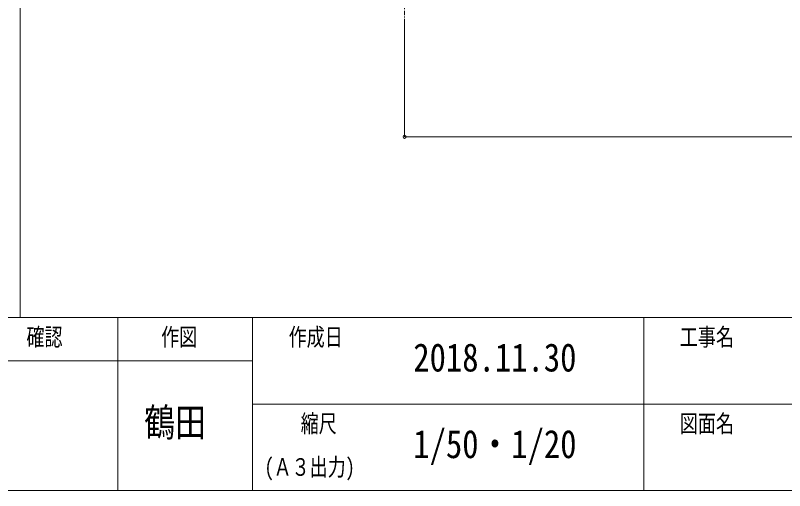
# Model space of a CAD drawing. Units: millimetres, scale not verified. Extents: x -205 to 205, y -142 to 142.
# Drawn here: x -41.7 to 38.3, y -142.5 to -93.1 of the extents above; entities that cross this region are included whole.
import ezdxf
from ezdxf.enums import TextEntityAlignment as Align

# ---------------------------------------------------------------- set-up
doc = ezdxf.new("R2010")
doc.units = ezdxf.units.MM
doc.header["$LTSCALE"] = 0.25
doc.linetypes.add('USER2', pattern=[7.8, 1.8, -0.6, 0.3, -0.6, 3, -0.6, 0.3, -0.6])
for name, color, linetype, lineweight in [('1-1_1-0 断面', 7, 'Continuous', 18), ('1-2_1-1 寸法', 7, 'Continuous', 18), ('F-1_F-0 図枠', 7, 'Continuous', 18), ('F-2_F-1 レイアウト', 7, 'Continuous', 18)]:
    doc.layers.add(name, color=color, linetype=linetype, lineweight=lineweight)
doc.styles.add('ＭＳ ゴシック', font='')
doc.styles.get('ＭＳ ゴシック').set_extended_font_data('MS Gothic')

msp = doc.modelspace()

# ---------------------------------------------------------------- linework, layer by layer
at = {"layer": '1-1_1-0 断面', "color": 4, "linetype": 'USER2'}
msp.add_line((-1.1947, -10.6102), (-1.1947, -93.6004), dxfattribs=at)
at = {"layer": '1-2_1-1 寸法'}
for q in [(-1.1947, -93.59), (88.8053, -105.7248)]:
    msp.add_line((-1.1947, -105.7248), q, dxfattribs=at)
msp.add_circle((-1.1947, -105.7248), 0.1595, dxfattribs=at)
at = {"layer": 'F-1_F-0 図枠'}
for p, q in [((-205, -124.5), (205, -124.5)), ((-31, -142.5), (-31, -124.5)), ((-17, -142.5), (-17, -124.5)), ((23.6677, -142.5), (23.6677, -124.5)), ((-145, -129), (-17, -129)), ((139, -133.5), (-17, -133.5)), ((-2.9542, -133.5), (-3, -133.5)), ((-205, -142.5), (205, -142.5))]:
    msp.add_line(p, q, dxfattribs=at)
at = {"layer": 'F-2_F-1 レイアウト'}
msp.add_line((-41.154, 5.4634), (-41.154, -124.5), dxfattribs=at)

# ---------------------------------------------------------------- texts
at = {"layer": 'F-1_F-0 図枠', "style": 'ＭＳ ゴシック'}
for s, height, width, p in [('確認', 1.833, 0.75, (-40.5, -128)), ('作図', 1.833, 0.75, (-26.5, -128)), ('作成日', 1.833, 0.75, (-13.25, -128)), ('工事名', 1.833, 0.75, (27.4177, -128)), ('2018.11.30', 2.933, 0.85, (-0.2912, -131)), ('鶴田', 2.933, 0.8, (-28.25, -137.75)), ('縮尺', 1.833, 0.75, (-12, -137)), ('図面名', 1.833, 0.75, (27.4177, -137)), ('1/50・1/20', 2.933, 0.85, (-0.2912, -140)), ('(Ａ３出力)', 1.833, 0.75, (-15.75, -141.5126))]:
    msp.add_text(s, height=height, dxfattribs=dict(at, width=width)).set_placement(p, align=Align.BOTTOM_LEFT)

doc.saveas('drawing.dxf')
